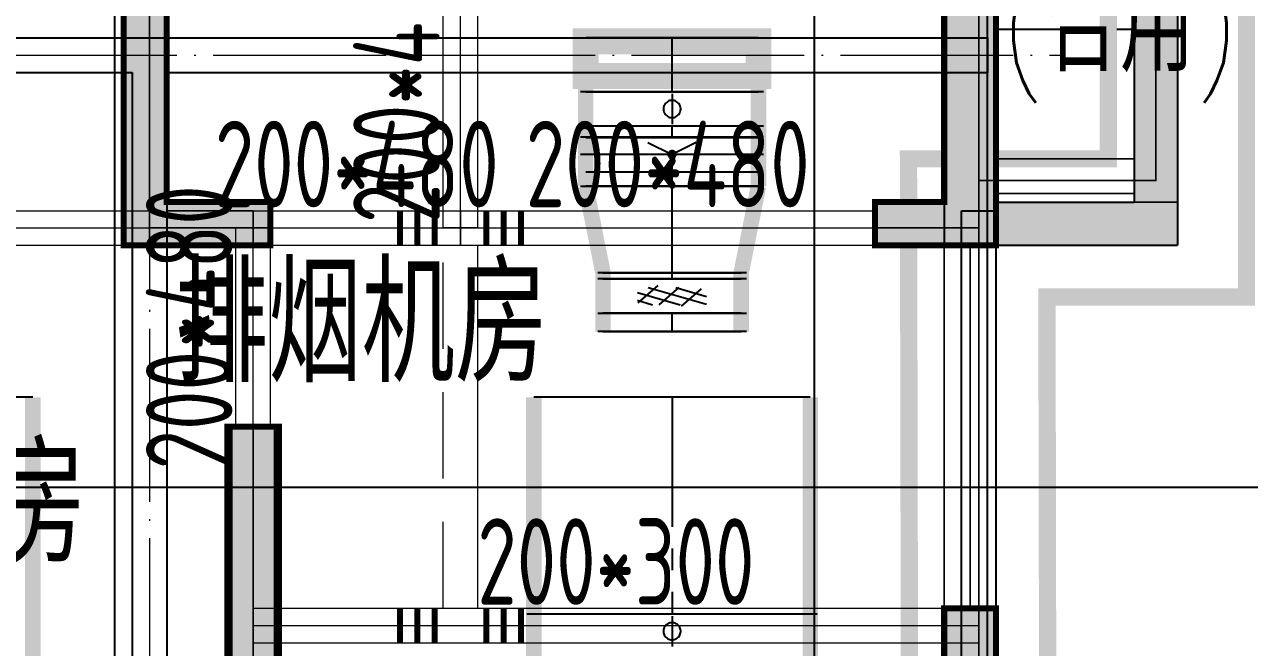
# Model space of a CAD drawing. Extents: x 369444 to 684549, y -549309 to 575337.
# Drawn here: x 508951 to 516042, y 391080 to 394684 of the extents above; entities that cross this region are included whole.
import ezdxf

# ---------------------------------------------------------------- set-up
doc = ezdxf.new("R2010")
doc.units = 0
doc.header["$LTSCALE"] = 1000
doc.header["$MEASUREMENT"] = 0
for name, pattern in [('__DASH', [0.35, 0.25, -0.1]), ('CENTER2', [1.125, 0.75, -0.125, 0.125, -0.125]), ('DASH', [0.35, 0.25, -0.1]), ('DASHED', [0.75, 0.5, -0.25]), ('DOTE', [2.42, 2, -0.2, 0.02, -0.2])]:
    doc.linetypes.add(name, pattern=pattern)
for name, color, linetype, lineweight, true_color in [('-1-0-1', 7, 'Continuous', 0, 0xc0c0c0), ('-1-1-2', 7, 'Continuous', 0, 0xc0c0c0), ('-2-0-1', 1, 'Continuous', 0, 0xff0000), ('-2-1-2', 9, 'Continuous', 0, 0x808080), ('1-6-1', 7, 'Continuous', 0, 0x55ff55), ('1-6-2', 7, 'Continuous', 0, 0x55ff55), ('12-6-1', 4, 'Continuous', 0, 0x00ffff), ('12-6-2', 4, 'Continuous', 0, 0x00ffff), ('12-6-5', 4, 'Continuous', 0, 0x00ffff), ('21-0-1', 7, 'Continuous', 0, 0xb4dfff), ('21-0-2', 7, 'Continuous', 0, 0xb4dfff)]:
    doc.layers.add(name, color=color, linetype=linetype, lineweight=lineweight, true_color=true_color)
for name, color, linetype in [('BEAM_CON', 4, 'Continuous'), ('BEAM_SE', 144, 'DASHED'), ('DOTE', 1, 'Continuous'), ('DUCT-排烟中心线', 5, 'CENTER2'), ('DUCT-排烟法兰', 4, 'Continuous'), ('DUCT-排烟管', 2, 'Continuous'), ('DUCT-排烟管端线', 4, 'Continuous'), ('DUCT-排烟阀门', 7, 'Continuous'), ('PUB_HATCH', 8, 'Continuous'), ('WALL', 9, 'Continuous'), ('作业图', 7, 'Continuous'), ('砼墙', 151, 'Continuous'), ('车库风井', 6, 'Continuous'), ('防火分区线', 7, 'Continuous'), ('颜洞口', 1, 'Continuous'), ('风井', 7, 'Continuous'), ('风管标注', 3, 'Continuous')]:
    doc.layers.add(name, color=color, linetype=linetype)
for name, color, linetype, lineweight in [('DOTE2', 122, 'DOTE', 9), ('S_ConcWall', 3, 'Continuous', 35), ('TEXT', 7, 'Continuous', 13), ('次梁箍筋', 1, 'Continuous', 40)]:
    doc.layers.add(name, color=color, linetype=linetype, lineweight=lineweight)
doc.styles.add('_HZTXT', font='txt.shx', dxfattribs={"width": 0.8, "bigfont": 'HZTXT.shx'})
doc.styles.add('yjkcad', font='yjkeng.shx', dxfattribs={"width": 0.7, "height": 250, "bigfont": 'yjkchn.shx'})

# ---------------------------------------------------------------- blocks, each defined once
blk = doc.blocks.new('nihao23fdf')
at = {"layer": '砼墙'}
h = blk.add_hatch(color=0, dxfattribs=at)
h.dxf.hatch_style = 1
h.paths.add_polyline_path([(-17550, -6200), (-17550, -5950), (-17950, -5950), (-17950, -2850), (-17550.2, -2850), (-17550.2, -2600), (-18250, -2600), (-18250, -6000), (-18250, -6200), (-18050, -6200)])
h.paths.add_polyline_path([(-17950, -8300), (-18250, -8300), (-18250, -13650), (-17399.7, -13650), (-17399.7, -13400), (-17950, -13400)])
h.paths.add_polyline_path([(-14074.8, -9250), (-13824.8, -9250), (-13825, -7250), (-14075, -7250)])
h.paths.add_polyline_path([(-13799.8, -10450), (-14099.8, -10450), (-14099.5, -13400), (-14699.8, -13400), (-14699.8, -13650), (-14049.5, -13650), (-13249.5, -13650), (-13249.5, -13400), (-13799.5, -13400)])
h.paths.add_polyline_path([(-15250.5, -2600), (-15750.2, -2600), (-15750.2, -2850), (-15300.5, -2850), (-15300, -4400), (-15050, -4400), (-15050.5, -2850), (-14900.5, -2850), (-14900.5, -2600)])
h.paths.add_polyline_path([(-13449.7, -2850), (-13450, -5950), (-14050, -5950), (-14050, -6200), (-13200, -6200), (-13200, -2850), (-12801, -2850), (-12801, -2600), (-13250, -2600), (-14000.5, -2600), (-14000.2, -2850)])
h.paths.add_polyline_path([(-10400.5, -2600), (-11001, -2600), (-11001, -2850), (-10425.2, -2850), (-10425, -4650), (-10175, -4650), (-10175.2, -2850), (-9800.5, -2850), (-9800.5, -2600)])
h.paths.add_polyline_path([(-8300, -2600), (-8300, 0), (0, 0), (0, -2600), (-600, -2600), (-600, -2800), (0, -2800), (0, -2850), (0, -4700), (250, -4700), (250, -2850), (900.5, -2850), (900.5, -2600), (250, -2600), (250, 250), (-8550, 250), (-8550, -2600), (-8600.5, -2600), (-8600.5, -2800), (-8600.5, -2850), (-7950, -2850), (-7950, -4500), (-7700, -4500), (-7700, -2600)])
h.paths.add_polyline_path([(2724.9, -2850), (3299.9, -2850), (3299.9, -2600), (2700.5, -2600), (2100.5, -2600), (2100.5, -2850), (2474.9, -2850), (2474.8, -4650), (2724.8, -4650)])
h.paths.add_polyline_path([(5499.9, -2850), (5499.9, -6200), (6349.9, -6200), (6349.9, -5950), (5749.9, -5950), (5749.6, -2850), (6300.2, -2850), (6300.5, -2600), (5549.9, -2600), (5099.9, -2600), (5099.9, -2850)])
h.paths.add_polyline_path([(7550.5, -2600), (7200.5, -2600), (7200.5, -2850), (7350.5, -2850), (7349.9, -4400), (7599.9, -4400), (7600.5, -2850), (8050.2, -2850), (8050.2, -2600)])
h.paths.add_polyline_path([(10249.9, -2850), (10249.9, -5950), (9849.9, -5950), (9849.9, -6200), (10349.9, -6200), (10549.9, -6200), (10549.9, -6000), (10549.9, -2600), (9850.2, -2600), (9850.2, -2850)])
h.paths.add_polyline_path([(10549.9, -8300), (10249.9, -8300), (10249.9, -13400), (9699.7, -13400), (9699.7, -13650), (10549.9, -13650)])
h.paths.add_polyline_path([(6099.5, -13400), (5549.5, -13400), (5549.5, -13650), (6349.5, -13650), (6999.7, -13650), (6999.7, -13400), (6399.5, -13400), (6399.7, -10450), (6099.7, -10450)])
h.paths.add_polyline_path([(6125.2, -9250), (6375.2, -9250), (6375, -7250), (6125, -7250)])
h.paths.add_polyline_path([(-450, -14650), (-450, -13650), (150, -13650), (150, -13400), (-450, -13400), (-450, -10210), (-700, -10210), (-700, -14250), (-950, -14250), (-950, -14650)])
h.paths.add_polyline_path([(250, -9210), (250, -6200), (800, -6200), (800, -5950), (0, -5950), (0, -6000), (0, -6200), (0, -8900), (-450, -8900), (-900, -8900), (-900, -9210), (-700, -9210), (-700, -9310), (-450, -9310), (-450, -9210)])
h.paths.add_polyline_path([(-7250, -9210), (-7250, -9310), (-7000, -9310), (-7000, -9210), (-6800, -9210), (-6800, -8900), (-7250, -8900), (-7700, -8900), (-7700, -6200), (-7700, -6000), (-7700, -5950), (-8500, -5950), (-8500, -6200), (-7950, -6200), (-7950, -9210)])
h.paths.add_polyline_path([(-7250, -13400), (-7850, -13400), (-7850, -13650), (-7250, -13650), (-7250, -14650), (-6750, -14650), (-6750, -14250), (-7000, -14250), (-7000, -10209.4), (-7250, -10209.4)])
at = {"layer": '砼墙', "color": 0, "lineweight": 35, "ltscale": 1}
for points in [[(5749.6, -2850), (5749.9, -5950), (6349.9, -5950), (6349.9, -6200), (5499.9, -6200), (5499.9, -2850), (5099.9, -2850), (5099.9, -2600), (5549.9, -2600), (6300.5, -2600), (6300.2, -2850)], [(10549.9, -6200), (10349.9, -6200), (9849.9, -6200), (9849.9, -5950), (10249.9, -5950), (10249.9, -2850), (9850.2, -2850), (9850.2, -2600), (10549.9, -2600), (10549.9, -6000)], [(6125, -7250), (6375, -7250), (6375.2, -9250), (6125.2, -9250)], [(10549.9, -13650), (10549.9, -8300), (10249.9, -8300), (10249.9, -13400), (9699.7, -13400), (9699.7, -13650)]]:
    blk.add_lwpolyline(points, close=True, dxfattribs=at)
blk = doc.blocks.new('N-风管')
at = {"layer": 'DUCT-排烟中心线', "color": 0}
for p, q in [((38489348655.528313, 3905488768.891176), (38489348655.528313, 3905489080.368435)), ((38489348655.528313, 3905488768.891176), (38489348655.528313, 3905489080.368435)), ((38489348655.528313, 3905488504.888878), (38489348655.528313, 3905488568.491177)), ((38489348655.528313, 3905488221.283389), (38489348655.528313, 3905488404.488878)), ((38489348655.528313, 3905487721.283389), (38489348655.528313, 3905488221.283389)), ((38489348655.528313, 3905487686.708673), (38489348655.528313, 3905487721.283389)), ((38489348655.528313, 3905487380.568437), (38489348655.528313, 3905487486.308673)), ((38489348655.528313, 3905487000.468436), (38489348655.528313, 3905485747.09895))]:
    blk.add_line(p, q, dxfattribs=at)
at = {"layer": 'DUCT-排烟法兰', "color": 0}
for p, q in [((38489349185.528313, 3905488768.791176), (38489348125.528313, 3905488768.791176)), ((38489349185.528313, 3905488768.791176), (38489348125.528313, 3905488768.791176)), ((38489349185.528313, 3905488568.591177), (38489348125.528313, 3905488568.591177)), ((38489349185.528313, 3905488221.183389), (38489348125.528313, 3905488221.183389)), ((38489349085.528313, 3905487721.383389), (38489348225.528313, 3905487721.383389)), ((38489349085.528313, 3905487686.608673), (38489348225.528313, 3905487686.608673)), ((38489349085.528313, 3905487486.408673), (38489348225.528313, 3905487486.408673)), ((38489349085.528313, 3905487380.468436), (38489348225.528313, 3905487380.468436)), ((38489347815.528313, 3905485746.99895), (38489349495.528313, 3905485746.99895))]:
    blk.add_line(p, q, dxfattribs=at)
at = {"layer": 'DUCT-排烟法兰', "color": 0, "linetype": 'ByBlock'}
for p, q in [((38489349185.528313, 3905488504.788878), (38489348125.528313, 3905488504.788878)), ((38489349185.528313, 3905488404.588878), (38489348125.528313, 3905488404.588878))]:
    blk.add_line(p, q, dxfattribs=at)
at = {"layer": 'DUCT-排烟管', "color": 0, "const_width": 90}
for points in [[(38489348155.528313, 3905489080.368435), (38489348155.528313, 3905488768.891176)], [(38489348155.528313, 3905489080.368435), (38489348155.528313, 3905488768.891176)], [(38489349155.528313, 3905488768.891176), (38489349155.528313, 3905489080.368435)], [(38489349155.528313, 3905488768.891176), (38489349155.528313, 3905489080.368435)], [(38489348155.528313, 3905488568.691176), (38489348155.528313, 3905488768.691176)], [(38489349155.528313, 3905488768.691176), (38489349155.528313, 3905488568.691176)], [(38489348155.528313, 3905488568.491177), (38489348155.528313, 3905488504.888878)], [(38489349155.528313, 3905488504.888878), (38489349155.528313, 3905488568.491177)], [(38489348155.528313, 3905488304.688878), (38489348155.528313, 3905488504.688878)], [(38489349155.528313, 3905488504.688878), (38489349155.528313, 3905488304.688878)], [(38489348155.528313, 3905488404.488878), (38489348155.528313, 3905488221.283389)], [(38489349155.528313, 3905488221.283389), (38489349155.528313, 3905488404.488878)], [(38489348255.528313, 3905487721.283389), (38489348155.528313, 3905488221.283389)], [(38489349055.528313, 3905487721.283389), (38489349155.528313, 3905488221.283389)], [(38489348255.528313, 3905487721.283389), (38489348255.528313, 3905487686.708673)], [(38489348255.528313, 3905487486.508673), (38489348255.528313, 3905487686.508673)], [(38489349055.528313, 3905487686.708673), (38489349055.528313, 3905487721.283389)], [(38489349055.528313, 3905487686.508673), (38489349055.528313, 3905487486.508673)], [(38489348255.528313, 3905487486.308673), (38489348255.528313, 3905487380.568437)], [(38489349055.528313, 3905487380.568437), (38489349055.528313, 3905487486.308673)], [(38489344955.528313, 3905485418.631673), (38489344955.528313, 3905487000.468436)], [(38489347855.528313, 3905487000.468436), (38489347855.528313, 3905485747.09895)], [(38489349455.528313, 3905485747.09895), (38489349455.528313, 3905487000.468436)], [(38489347855.528313, 3905485546.898951), (38489347855.528313, 3905485746.898951)], [(38489349455.528313, 3905485746.898951), (38489349455.528313, 3905485546.898951)], [(38489347855.528313, 3905485546.69895), (38489347855.528313, 3905480873.78737)], [(38489349455.528313, 3905480873.78737), (38489349455.528313, 3905485546.69895)]]:
    blk.add_lwpolyline(points, dxfattribs=at)
at = {"layer": 'DUCT-排烟管端线', "color": 0}
for p, q in [((38489349155.528313, 3905489080.368435), (38489348155.528313, 3905489080.368435)), ((38489349155.528313, 3905489080.368435), (38489348155.528313, 3905489080.368435)), ((38489348155.528313, 3905488768.891176), (38489349155.528313, 3905488768.891176)), ((38489348155.528313, 3905488768.891176), (38489349155.528313, 3905488768.891176)), ((38489349155.528313, 3905488768.691176), (38489348155.528313, 3905488768.691176)), ((38489349155.528313, 3905488568.691176), (38489348155.528313, 3905488568.691176)), ((38489349155.528313, 3905488568.491177), (38489348155.528313, 3905488568.491177)), ((38489348155.528313, 3905488504.888878), (38489349155.528313, 3905488504.888878)), ((38489348155.528313, 3905488504.688878), (38489349155.528313, 3905488504.688878)), ((38489349155.528313, 3905488404.488878), (38489348155.528313, 3905488404.488878)), ((38489348155.528313, 3905488304.688878), (38489349155.528313, 3905488304.688878)), ((38489348155.528313, 3905488221.283389), (38489349155.528313, 3905488221.283389)), ((38489349155.528313, 3905488221.283389), (38489348155.528313, 3905488221.283389)), ((38489349055.528313, 3905487721.283389), (38489348255.528313, 3905487721.283389)), ((38489348255.528313, 3905487721.283389), (38489349055.528313, 3905487721.283389)), ((38489348255.528313, 3905487686.708673), (38489349055.528313, 3905487686.708673)), ((38489349055.528313, 3905487686.508673), (38489348255.528313, 3905487686.508673)), ((38489349055.528313, 3905487486.508673), (38489348255.528313, 3905487486.508673)), ((38489349055.528313, 3905487486.308673), (38489348255.528313, 3905487486.308673)), ((38489348255.528313, 3905487380.568437), (38489349055.528313, 3905487380.568437)), ((38489344955.528313, 3905487000.468436), (38489343355.528313, 3905487000.468436)), ((38489349455.528313, 3905487000.468436), (38489347855.528313, 3905487000.468436)), ((38489347855.528313, 3905485747.09895), (38489349455.528313, 3905485747.09895)), ((38489349455.528313, 3905485746.898951), (38489347855.528313, 3905485746.898951))]:
    blk.add_line(p, q, dxfattribs=at)
at = {"layer": 'DUCT-排烟阀门', "color": 0}
for p, q in [((38489348655.528313, 3905488756.191176), (38489348655.528313, 3905488581.191176)), ((38489348606.41394, 3905488678.060242), (38489348605.626968, 3905488671.830703)), ((38489348605.626968, 3905488671.830703), (38489348605.626968, 3905488665.551651)), ((38489348605.626968, 3905488665.551651), (38489348606.41394, 3905488659.322111)), ((38489348607.975479, 3905488684.142026), (38489348606.41394, 3905488678.060242)), ((38489348606.41394, 3905488659.322111), (38489348607.975479, 3905488653.240327)), ((38489348610.286949, 3905488689.980141), (38489348607.975479, 3905488684.142026)), ((38489348607.975479, 3905488653.240327), (38489348610.286949, 3905488647.402212)), ((38489348613.311913, 3905488695.482516), (38489348610.286949, 3905488689.980141)), ((38489348617.00264, 3905488700.562376), (38489348613.311913, 3905488695.482516)), ((38489348621.300949, 3905488705.139608), (38489348617.00264, 3905488700.562376)), ((38489348626.139053, 3905488709.142026), (38489348621.300949, 3905488705.139608)), ((38489348631.44062, 3905488712.506511), (38489348626.139053, 3905488709.142026)), ((38489348637.122078, 3905488715.180001), (38489348631.44062, 3905488712.506511)), ((38489348643.093811, 3905488717.120335), (38489348637.122078, 3905488715.180001)), ((38489348649.261642, 3905488718.296912), (38489348643.093811, 3905488717.120335)), ((38489348655.528313, 3905488718.691176), (38489348649.261642, 3905488718.296912)), ((38489348661.794968, 3905488718.296911), (38489348655.528313, 3905488718.691176)), ((38489348667.962799, 3905488717.120335), (38489348661.794968, 3905488718.296911)), ((38489348673.934532, 3905488715.180001), (38489348667.962799, 3905488717.120335)), ((38489348679.61599, 3905488712.50651), (38489348673.934532, 3905488715.180001)), ((38489348684.917557, 3905488709.142026), (38489348679.61599, 3905488712.50651)), ((38489348689.755661, 3905488705.139608), (38489348684.917557, 3905488709.142026)), ((38489348694.05397, 3905488700.562376), (38489348689.755661, 3905488705.139608)), ((38489348697.744698, 3905488695.482516), (38489348694.05397, 3905488700.562376)), ((38489348700.769661, 3905488689.980141), (38489348697.744698, 3905488695.482516)), ((38489348703.081131, 3905488684.142026), (38489348700.769661, 3905488689.980141)), ((38489348700.769661, 3905488647.402212), (38489348703.081131, 3905488653.240326)), ((38489348704.64267, 3905488678.060242), (38489348703.081131, 3905488684.142026)), ((38489348703.081131, 3905488653.240326), (38489348704.64267, 3905488659.322111)), ((38489348705.429642, 3905488671.830702), (38489348704.64267, 3905488678.060242)), ((38489348704.64267, 3905488659.322111), (38489348705.429642, 3905488665.55165)), ((38489348705.429642, 3905488665.55165), (38489348705.429642, 3905488671.830702)), ((38489348610.286949, 3905488647.402212), (38489348613.311913, 3905488641.899837)), ((38489348613.311913, 3905488641.899837), (38489348617.00264, 3905488636.819977)), ((38489348617.00264, 3905488636.819977), (38489348621.300949, 3905488632.242745)), ((38489348621.300949, 3905488632.242745), (38489348626.139053, 3905488628.240327)), ((38489348626.139053, 3905488628.240327), (38489348631.44062, 3905488624.875843)), ((38489348631.44062, 3905488624.875843), (38489348637.122078, 3905488622.202352)), ((38489348637.122078, 3905488622.202352), (38489348643.093811, 3905488620.262018)), ((38489348643.093811, 3905488620.262018), (38489348649.261642, 3905488619.085442)), ((38489348649.261642, 3905488619.085442), (38489348655.528313, 3905488618.691176)), ((38489348655.528313, 3905488618.691176), (38489348661.794968, 3905488619.085441)), ((38489348661.794968, 3905488619.085441), (38489348667.962799, 3905488620.262018)), ((38489348667.962799, 3905488620.262018), (38489348673.934532, 3905488622.202352)), ((38489348673.934532, 3905488622.202352), (38489348679.61599, 3905488624.875842)), ((38489348679.61599, 3905488624.875842), (38489348684.917557, 3905488628.240326)), ((38489348684.917557, 3905488628.240326), (38489348689.755661, 3905488632.242745)), ((38489348689.755661, 3905488632.242745), (38489348694.05397, 3905488636.819977)), ((38489348694.05397, 3905488636.819977), (38489348697.744698, 3905488641.899837)), ((38489348697.744698, 3905488641.899837), (38489348700.769661, 3905488647.402212)), ((38489348515.528313, 3905488474.688878), (38489348655.528313, 3905488404.688878)), ((38489348795.528313, 3905488474.688878), (38489348655.528313, 3905488404.688878)), ((38489348634.215973, 3905488410.752778), (38489348633.464607, 3905488406.733397)), ((38489348633.464607, 3905488406.733397), (38489348633.464607, 3905488402.644392)), ((38489348633.464607, 3905488402.644392), (38489348634.215973, 3905488398.625009)), ((38489348635.693077, 3905488414.565661), (38489348634.215973, 3905488410.752778)), ((38489348634.215973, 3905488398.625009), (38489348635.693077, 3905488394.812124)), ((38489348637.845657, 3905488418.042202), (38489348635.693077, 3905488414.565661)), ((38489348635.693077, 3905488394.812124), (38489348637.845657, 3905488391.33558)), ((38489348640.60041, 3905488421.064011), (38489348637.845657, 3905488418.042202)), ((38489348637.845657, 3905488391.33558), (38489348640.60041, 3905488388.313767)), ((38489348640.945137, 3905488408.226722), (38489348640.539146, 3905488405.402907)), ((38489348640.539146, 3905488405.402907), (38489348640.674889, 3905488402.553286)), ((38489348643.863503, 3905488423.528184), (38489348640.60041, 3905488421.064011)), ((38489348640.60041, 3905488388.313767), (38489348643.863503, 3905488385.849588)), ((38489348640.674889, 3905488402.553286), (38489348641.347473, 3905488399.780851)), ((38489348641.878227, 3905488410.922669), (38489348640.945137, 3905488408.226722)), ((38489348641.347473, 3905488399.780851), (38489348642.532593, 3905488397.185805)), ((38489348643.304649, 3905488413.393311), (38489348641.878227, 3905488410.922669)), ((38489348642.532593, 3905488397.185805), (38489348644.187408, 3905488394.861939)), ((38489348645.172867, 3905488415.549352), (38489348643.304649, 3905488413.393311)), ((38489348647.523827, 3905488425.350809), (38489348643.863503, 3905488423.528184)), ((38489348643.863503, 3905488385.849588), (38489348647.523827, 3905488384.026959)), ((38489348644.187408, 3905488394.861939), (38489348646.252113, 3905488392.893244)), ((38489348645.098549, 3905488407.219108), (38489348644.808167, 3905488405.199538)), ((38489348644.808167, 3905488405.199538), (38489348644.905258, 3905488403.161512)), ((38489348644.905258, 3905488403.161512), (38489348645.386276, 3905488401.178689)), ((38489348645.765877, 3905488409.147228), (38489348645.098549, 3905488407.219108)), ((38489348647.415367, 3905488417.312867), (38489348645.172867, 3905488415.549352)), ((38489348645.386276, 3905488401.178689), (38489348646.233871, 3905488399.322734)), ((38489348646.786041, 3905488410.914212), (38489348645.765877, 3905488409.147228)), ((38489348646.233871, 3905488399.322734), (38489348647.417389, 3905488397.660725)), ((38489348646.252113, 3905488392.893244), (38489348648.652077, 3905488391.350875)), ((38489348648.122177, 3905488412.456196), (38489348646.786041, 3905488410.914212)), ((38489348649.95108, 3905488418.620118), (38489348647.415367, 3905488417.312867)), ((38489348647.417389, 3905488397.660725), (38489348648.894051, 3905488396.252731)), ((38489348651.456741, 3905488426.469815), (38489348647.523827, 3905488425.350809)), ((38489348647.523827, 3905488384.026959), (38489348651.456741, 3905488382.907947)), ((38489348649.72599, 3905488413.717449), (38489348648.122177, 3905488412.456196)), ((38489348648.652077, 3905488391.350875), (38489348651.300583, 3905488390.290576)), ((38489348648.894051, 3905488396.252731), (38489348650.610489, 3905488395.149642)), ((38489348651.53952, 3905488414.652386), (38489348649.72599, 3905488413.717449)), ((38489348652.68837, 3905488419.423858), (38489348649.95108, 3905488418.620118)), ((38489348650.610489, 3905488395.149642), (38489348652.504669, 3905488394.391326)), ((38489348651.300583, 3905488390.290576), (38489348654.101883, 3905488389.750668)), ((38489348655.528313, 3905488426.847098), (38489348651.456741, 3905488426.469815)), ((38489348651.456741, 3905488382.907947), (38489348655.528313, 3905488382.530658)), ((38489348653.497208, 3905488415.227215), (38489348651.53952, 3905488414.652386)), ((38489348652.504669, 3905488394.391326), (38489348654.508133, 3905488394.00519)), ((38489348655.528313, 3905488419.695038), (38489348652.68837, 3905488419.423858)), ((38489348655.528313, 3905488415.421162), (38489348653.497208, 3905488415.227215)), ((38489348654.101883, 3905488389.750668), (38489348656.954727, 3905488389.750667)), ((38489348654.508133, 3905488394.00519), (38489348656.548477, 3905488394.005191)), ((38489348659.599869, 3905488426.469809), (38489348655.528313, 3905488426.847098)), ((38489348658.36824, 3905488419.423856), (38489348655.528313, 3905488419.695038)), ((38489348657.559402, 3905488415.227216), (38489348655.528313, 3905488415.421162)), ((38489348655.528313, 3905488382.530658), (38489348659.599869, 3905488382.907941)), ((38489348656.548477, 3905488394.005191), (38489348658.551941, 3905488394.391327)), ((38489348656.954727, 3905488389.750667), (38489348659.756027, 3905488390.290571)), ((38489348659.51709, 3905488414.652387), (38489348657.559402, 3905488415.227216)), ((38489348661.10553, 3905488418.620113), (38489348658.36824, 3905488419.423856)), ((38489348658.551941, 3905488394.391327), (38489348660.446121, 3905488395.149645)), ((38489348661.33062, 3905488413.717451), (38489348659.51709, 3905488414.652387)), ((38489348663.532784, 3905488425.350797), (38489348659.599869, 3905488426.469809)), ((38489348659.599869, 3905488382.907941), (38489348663.532784, 3905488384.026947)), ((38489348659.756027, 3905488390.290571), (38489348662.404533, 3905488391.350868)), ((38489348660.446121, 3905488395.149645), (38489348662.16256, 3905488396.252735)), ((38489348663.641243, 3905488417.312859), (38489348661.10553, 3905488418.620113)), ((38489348662.934433, 3905488412.456199), (38489348661.33062, 3905488413.717451)), ((38489348662.16256, 3905488396.252735), (38489348663.639221, 3905488397.660728)), ((38489348662.404533, 3905488391.350868), (38489348664.804497, 3905488392.893235)), ((38489348664.270569, 3905488410.914216), (38489348662.934433, 3905488412.456199)), ((38489348667.193108, 3905488423.528168), (38489348663.532784, 3905488425.350797)), ((38489348663.532784, 3905488384.026947), (38489348667.193108, 3905488385.849572)), ((38489348663.639221, 3905488397.660728), (38489348664.822739, 3905488399.322738)), ((38489348665.883743, 3905488415.549342), (38489348663.641243, 3905488417.312859)), ((38489348665.290733, 3905488409.147232), (38489348664.270569, 3905488410.914216)), ((38489348664.804497, 3905488392.893235), (38489348666.869202, 3905488394.861928)), ((38489348664.822739, 3905488399.322738), (38489348665.670326, 3905488401.178694)), ((38489348665.958061, 3905488407.219112), (38489348665.290733, 3905488409.147232)), ((38489348665.670326, 3905488401.178694), (38489348666.151352, 3905488403.161517)), ((38489348667.751961, 3905488413.393299), (38489348665.883743, 3905488415.549342)), ((38489348666.248444, 3905488405.199543), (38489348665.958061, 3905488407.219112)), ((38489348666.151352, 3905488403.161517), (38489348666.248444, 3905488405.199543)), ((38489348666.869202, 3905488394.861928), (38489348668.524017, 3905488397.185791)), ((38489348670.4562, 3905488421.063989), (38489348667.193108, 3905488423.528168)), ((38489348667.193108, 3905488385.849572), (38489348670.4562, 3905488388.313745)), ((38489348669.178383, 3905488410.922655), (38489348667.751961, 3905488413.393299)), ((38489348668.524017, 3905488397.185791), (38489348669.709137, 3905488399.780837)), ((38489348670.111473, 3905488408.226707), (38489348669.178383, 3905488410.922655)), ((38489348669.709137, 3905488399.780837), (38489348670.381721, 3905488402.553271)), ((38489348670.517464, 3905488405.402893), (38489348670.111473, 3905488408.226707)), ((38489348670.381721, 3905488402.553271), (38489348670.517464, 3905488405.402893)), ((38489348673.210953, 3905488418.042176), (38489348670.4562, 3905488421.063989)), ((38489348670.4562, 3905488388.313745), (38489348673.210953, 3905488391.335555)), ((38489348675.363533, 3905488414.565632), (38489348673.210953, 3905488418.042176)), ((38489348673.210953, 3905488391.335555), (38489348675.363533, 3905488394.812095)), ((38489348676.840637, 3905488410.752748), (38489348675.363533, 3905488414.565632)), ((38489348675.363533, 3905488394.812095), (38489348676.840637, 3905488398.624978)), ((38489348677.592003, 3905488406.733365), (38489348676.840637, 3905488410.752748)), ((38489348676.840637, 3905488398.624978), (38489348677.592003, 3905488402.64436)), ((38489348677.592003, 3905488402.64436), (38489348677.592003, 3905488406.733365)), ((38489348455.528313, 3905487607.880566), (38489348702.767792, 3905487536.508673)), ((38489348458.689796, 3905487548.115824), (38489348574.159843, 3905487648.115824)), ((38489348516.357643, 3905487636.508673), (38489348855.528313, 3905487538.598534)), ((38489348581.226921, 3905487536.508673), (38489348696.696983, 3905487636.508673)), ((38489348676.357643, 3905487636.508673), (38489348855.528313, 3905487584.786555)), ((38489348710.724289, 3905487528.383668), (38489348826.194344, 3905487628.383668)), ((38489348455.528313, 3905487561.692544), (38489348542.767792, 3905487536.508673)), ((38489348613.311913, 3905485673.69029), (38489348610.286949, 3905485668.187915)), ((38489348617.00264, 3905485678.77015), (38489348613.311913, 3905485673.69029)), ((38489348621.300949, 3905485683.347382), (38489348617.00264, 3905485678.77015)), ((38489348626.139053, 3905485687.349801), (38489348621.300949, 3905485683.347382)), ((38489348631.44062, 3905485690.714285), (38489348626.139053, 3905485687.349801)), ((38489348637.122078, 3905485693.387775), (38489348631.44062, 3905485690.714285)), ((38489348643.093811, 3905485695.328109), (38489348637.122078, 3905485693.387775)), ((38489348649.261642, 3905485696.504686), (38489348643.093811, 3905485695.328109)), ((38489348655.528313, 3905485696.898951), (38489348649.261642, 3905485696.504686)), ((38489348655.528313, 3905485734.398951), (38489348655.528313, 3905485559.398951)), ((38489348661.794968, 3905485696.504685), (38489348655.528313, 3905485696.898951)), ((38489348667.962799, 3905485695.328109), (38489348661.794968, 3905485696.504685)), ((38489348673.934532, 3905485693.387775), (38489348667.962799, 3905485695.328109)), ((38489348679.61599, 3905485690.714284), (38489348673.934532, 3905485693.387775)), ((38489348684.917557, 3905485687.3498), (38489348679.61599, 3905485690.714284)), ((38489348689.755661, 3905485683.347382), (38489348684.917557, 3905485687.3498)), ((38489348694.05397, 3905485678.77015), (38489348689.755661, 3905485683.347382)), ((38489348697.744698, 3905485673.69029), (38489348694.05397, 3905485678.77015)), ((38489348700.769661, 3905485668.187915), (38489348697.744698, 3905485673.69029)), ((38489348606.41394, 3905485656.268016), (38489348605.626968, 3905485650.038477)), ((38489348605.626968, 3905485650.038477), (38489348605.626968, 3905485643.759425)), ((38489348605.626968, 3905485643.759425), (38489348606.41394, 3905485637.529885)), ((38489348607.975479, 3905485662.349801), (38489348606.41394, 3905485656.268016)), ((38489348606.41394, 3905485637.529885), (38489348607.975479, 3905485631.448101)), ((38489348610.286949, 3905485668.187915), (38489348607.975479, 3905485662.349801)), ((38489348607.975479, 3905485631.448101), (38489348610.286949, 3905485625.609986)), ((38489348610.286949, 3905485625.609986), (38489348613.311913, 3905485620.107611)), ((38489348613.311913, 3905485620.107611), (38489348617.00264, 3905485615.027751)), ((38489348617.00264, 3905485615.027751), (38489348621.300949, 3905485610.450519)), ((38489348621.300949, 3905485610.450519), (38489348626.139053, 3905485606.448101)), ((38489348626.139053, 3905485606.448101), (38489348631.44062, 3905485603.083617)), ((38489348631.44062, 3905485603.083617), (38489348637.122078, 3905485600.410126)), ((38489348673.934532, 3905485600.410126), (38489348679.61599, 3905485603.083616)), ((38489348679.61599, 3905485603.083616), (38489348684.917557, 3905485606.448101)), ((38489348684.917557, 3905485606.448101), (38489348689.755661, 3905485610.450519)), ((38489348689.755661, 3905485610.450519), (38489348694.05397, 3905485615.027751)), ((38489348694.05397, 3905485615.027751), (38489348697.744698, 3905485620.107611)), ((38489348697.744698, 3905485620.107611), (38489348700.769661, 3905485625.609986)), ((38489348703.081131, 3905485662.3498), (38489348700.769661, 3905485668.187915)), ((38489348700.769661, 3905485625.609986), (38489348703.081131, 3905485631.448101)), ((38489348704.64267, 3905485656.268016), (38489348703.081131, 3905485662.3498)), ((38489348703.081131, 3905485631.448101), (38489348704.64267, 3905485637.529885)), ((38489348705.429642, 3905485650.038476), (38489348704.64267, 3905485656.268016)), ((38489348704.64267, 3905485637.529885), (38489348705.429642, 3905485643.759424)), ((38489348705.429642, 3905485643.759424), (38489348705.429642, 3905485650.038476)), ((38489348637.122078, 3905485600.410126), (38489348643.093811, 3905485598.469792)), ((38489348643.093811, 3905485598.469792), (38489348649.261642, 3905485597.293216)), ((38489348649.261642, 3905485597.293216), (38489348655.528313, 3905485596.898951)), ((38489348655.528313, 3905485596.898951), (38489348661.794968, 3905485597.293215)), ((38489348661.794968, 3905485597.293215), (38489348667.962799, 3905485598.469792)), ((38489348667.962799, 3905485598.469792), (38489348673.934532, 3905485600.410126))]:
    blk.add_line(p, q, dxfattribs=at)
at = {"layer": '颜洞口', "color": 0, "const_width": 150}
blk.add_lwpolyline([(38489348155.528313, 3905488859.006522), (38489349155.528313, 3905488859.006522), (38489349155.528313, 3905489059.545297), (38489348155.528313, 3905489059.545297)], close=True, dxfattribs=at)
blk = doc.blocks.new('A$C344F088D')
at = {"layer": 'BEAM_CON', "color": 0, "lineweight": 18, "ltscale": 1}
for p, q in [((12349.4, -3200), (12349.4, -1600)), ((11349.4, -3200), (12349.4, -3200)), ((12399.4, -3400), (14849.4, -3400)), ((12549.4, -5500), (12549.4, -3400)), ((15249.4, -5500), (15249.4, -3400)), ((15549.4, -5500), (15549.4, -3400)), ((12549.4, -5500), (15349.4, -5500))]:
    blk.add_line(p, q, dxfattribs=at)
at = {"layer": 'BEAM_SE', "color": 0, "lineweight": 18, "ltscale": 1}
for p, q in [((12549.4, -3200), (12549.4, -1600)), ((5799.5, -3200), (10549.4, -3200)), ((12549.4, -3200), (14849.4, -3200)), ((5799.5, -3400), (10549.4, -3400)), ((11149.4, -4450), (11149.4, -3400)), ((11349.3, -4450), (11349.4, -3400)), ((11349.4, -3400), (12549.4, -3400)), ((12349.4, -5500), (12349.4, -3400)), ((11399.6, -5500), (12399.4, -5500)), ((11399.6, -5700), (12449.4, -5700)), ((12449.4, -5700), (15349.4, -5700))]:
    blk.add_line(p, q, dxfattribs=at)
at = {"layer": 'S_ConcWall', "color": 0, "lineweight": 35, "ltscale": 1, "const_width": 35}
for points in [[(11299.7, -50), (10749.1, -50), (10749.4, -3150), (11349.4, -3150), (11349.4, -3400), (10499.4, -3400), (10499.4, -50), (10099.4, -50), (10099.4, 200), (10549.4, 200), (11300, 200)], [(15549.4, -3200), (15549.4, -3400), (15349.4, -3400), (14849.4, -3400), (14849.4, -3150), (15249.4, -3150), (15249.4, -50), (14849.7, -50), (14849.7, 200), (15549.4, 200)], [(11099.7, -6450), (11099.5, -4450), (11399.5, -4450), (11399.7, -6450)], [(14699.2, -10850), (15549.5, -10849.9), (15549.4, -5500), (15249.4, -5500), (15249.4, -10599.9), (14699.3, -10599.9)]]:
    blk.add_lwpolyline(points, close=True, dxfattribs=at)
at = {"layer": '次梁箍筋', "color": 0, "linetype": 'Continuous', "const_width": 35}
for points in [[(12099.4, -3200), (12099.4, -3400)], [(12199.4, -3200), (12199.4, -3400)], [(12299.4, -3200), (12299.4, -3400)], [(12599.4, -3200), (12599.4, -3400)], [(12699.4, -3200), (12699.4, -3400)], [(12799.4, -3200), (12799.4, -3400)], [(12099.4, -5500), (12099.4, -5700)], [(12199.4, -5500), (12199.4, -5700)], [(12299.4, -5500), (12299.4, -5700)], [(12599.4, -5500), (12599.4, -5700)], [(12699.4, -5500), (12699.4, -5700)], [(12799.4, -5500), (12799.4, -5700)]]:
    blk.add_lwpolyline(points, dxfattribs=at)

msp = doc.modelspace()

# ---------------------------------------------------------------- hatches: boundary and pattern name
at = {"layer": 'PUB_HATCH'}
for points in [[(515624.5, 398057), (515374.5, 397807), (515374.5, 393657), (515624.5, 393407)], [(514574.5, 397007), (514274.5, 396757), (514274.5, 393407), (514574.5, 393657)], [(514574.5, 393657), (514274.5, 393407), (515624.5, 393407), (515374.5, 393657)]]:
    msp.add_hatch(color=256, dxfattribs=at).paths.add_polyline_path(points)

# ---------------------------------------------------------------- linework, layer by layer
at = {"layer": '-1-0-1', "color": 0}
for p in [(514474.2, 393781.9, -3600), (515499.3, 393781.9, -3600), (509674.2, 393506.9, -3600), (510274.2, 393506.9, -3600), (511474.2, 393506.9, -3600), (513874.2, 393506.9, -3600), (514474.2, 393506.9, -3600), (510274.2, 392356.9, -3600), (510274.2, 391206.9, -3600), (514474.2, 391206.9, -3600)]:
    msp.add_point(p, dxfattribs=at)
at = {"layer": '-1-1-2', "color": 0}
for p, q in [((514474.2, 393781.9, -3600), (514474.2, 393781.9)), ((515499.3, 393781.9, -3600), (515499.3, 393781.9)), ((509674.2, 393506.9, -3600), (509674.2, 393506.9)), ((510274.2, 393506.9, -3600), (510274.2, 393506.9)), ((511474.2, 393506.9, -3600), (511474.2, 393506.9)), ((513874.2, 393506.9, -3600), (513874.2, 393506.9)), ((514474.2, 393506.9, -3600), (514474.2, 393506.9)), ((510274.2, 392356.9, -3600), (510274.2, 392356.9)), ((510274.2, 391206.9, -3600), (510274.2, 391206.9)), ((514474.2, 391206.9, -3600), (514474.2, 391206.9))]:
    msp.add_line(p, q, dxfattribs=at)
at = {"layer": '-2-0-1', "color": 0}
for p, q in [((509674.2, 393506.9, -3600), (509674.2, 396906.9, -3600)), ((514474.2, 393781.9, -3600), (514474.2, 396906.9, -3600)), ((515499.3, 393781.9, -3600), (515499.3, 396906.9, -3600)), ((511474.2, 393506.9, -3600), (511474.2, 395206.9, -3600)), ((514474.2, 393781.9, -3600), (515499.3, 393781.9, -3600)), ((514474.2, 393506.9, -3600), (514474.2, 393781.9, -3600)), ((506624.2, 393506.9, -3600), (509674.2, 393506.9, -3600)), ((509674.2, 393506.9, -3600), (510274.2, 393506.9, -3600)), ((510274.2, 392356.9, -3600), (510274.2, 393506.9, -3600)), ((510274.2, 393506.9, -3600), (511474.2, 393506.9, -3600)), ((511474.2, 393506.9, -3600), (513874.2, 393506.9, -3600)), ((513874.2, 393506.9, -3600), (514474.2, 393506.9, -3600)), ((514474.2, 391206.9, -3600), (514474.2, 393506.9, -3600)), ((510274.2, 391206.9, -3600), (510274.2, 392356.9, -3600)), ((510273.8, 386006.9, -3600), (510274.2, 391206.9, -3600)), ((510274.2, 391206.9, -3600), (514474.2, 391206.9, -3600)), ((514474.2, 386006.9, -3600), (514474.2, 391206.9, -3600))]:
    msp.add_line(p, q, dxfattribs=at)
at = {"layer": '-2-1-2', "color": 0}
for p, q in [((509674.2, 393506.9), (509674.2, 396906.9)), ((514474.2, 393781.9), (514474.2, 396906.9)), ((515499.3, 393781.9), (515499.3, 396906.9)), ((511474.2, 393506.9), (511474.2, 395206.9)), ((514474.2, 393781.9), (515499.3, 393781.9)), ((514474.2, 393506.9), (514474.2, 393781.9)), ((506624.2, 393506.9), (509674.2, 393506.9)), ((509674.2, 393506.9), (510274.2, 393506.9)), ((510274.2, 392356.9), (510274.2, 393506.9)), ((510274.2, 393506.9), (511474.2, 393506.9)), ((511474.2, 393506.9), (513874.2, 393506.9)), ((513874.2, 393506.9), (514474.2, 393506.9)), ((514474.2, 391206.9), (514474.2, 393506.9)), ((510274.2, 391206.9), (510274.2, 392356.9)), ((510273.8, 386006.9), (510274.2, 391206.9)), ((510274.2, 391206.9), (514474.2, 391206.9)), ((514474.2, 386006.9), (514474.2, 391206.9))]:
    msp.add_line(p, q, dxfattribs=at)
at = {"layer": '1-6-1', "color": 0}
for p, q in [((514574.2, 397006.9), (514574.2, 393906.9)), ((514574.2, 393906.9, -3600), (514574.2, 397006.9, -3600)), ((515374.3, 396906.9, -3600), (515374.3, 393906.9, -3600)), ((515374.3, 393906.9), (515374.3, 396906.9)), ((515624.3, 396906.9), (515624.3, 393656.9)), ((515624.3, 393656.9, -3600), (515624.3, 396906.9, -3600)), ((509524.2, 396756.9, -3600), (509524.2, 393406.9, -3600)), ((509524.2, 393406.9), (509524.2, 396756.9)), ((509774.2, 396756.9), (509774.2, 393606.9)), ((509774.2, 393606.9, -3600), (509774.2, 396756.9, -3600)), ((514274.2, 396756.9, -3600), (514274.2, 393781.9, -3600)), ((514274.2, 393781.9), (514274.2, 396756.9)), ((514574.2, 393906.9, -3600), (514574.2, 393906.9)), ((515374.3, 393906.9, -3600), (514574.2, 393906.9, -3600)), ((514574.2, 393906.9), (515374.3, 393906.9)), ((514574.2, 393906.9), (514574.2, 393906.9, -3600)), ((515374.3, 393906.9, -3600), (515374.3, 393906.9)), ((515374.3, 393906.9), (515374.3, 393906.9, -3600)), ((514274.2, 393781.9, -3600), (514274.2, 393781.9)), ((514274.2, 393781.9, -3600), (514274.2, 393656.9, -3600)), ((514274.2, 393781.9), (514274.2, 393781.9, -3600)), ((514274.2, 393656.9), (514274.2, 393781.9)), ((513874.2, 393656.9, -3600), (513874.2, 393656.9)), ((514274.2, 393656.9, -3600), (513874.2, 393656.9, -3600)), ((513874.2, 393656.9), (514274.2, 393656.9)), ((513874.2, 393656.9, -3600), (513874.2, 393406.9, -3600)), ((513874.2, 393656.9), (513874.2, 393656.9, -3600)), ((513874.2, 393406.9), (513874.2, 393656.9)), ((514274.2, 393656.9), (514274.2, 393656.9, -3600)), ((514274.2, 393656.9, -3600), (514274.2, 393656.9)), ((514574.2, 393656.9), (514574.2, 393656.9, -3600)), ((515624.3, 393656.9), (514574.2, 393656.9)), ((514574.2, 393656.9, -3600), (515624.3, 393656.9, -3600)), ((514574.2, 393656.9), (514574.2, 393506.9)), ((514574.2, 393656.9, -3600), (514574.2, 393656.9)), ((514574.2, 393506.9, -3600), (514574.2, 393656.9, -3600)), ((515624.3, 393656.9), (515624.3, 393656.9, -3600)), ((515624.3, 393656.9, -3600), (515624.3, 393656.9)), ((509774.2, 393606.9), (509774.2, 393606.9, -3600)), ((509774.2, 393606.9, -3600), (509774.2, 393606.9)), ((510274.2, 393606.9, -3600), (509774.2, 393606.9, -3600)), ((509774.2, 393606.9), (510274.2, 393606.9)), ((510274.2, 393606.9), (510274.2, 393606.9, -3600)), ((510274.2, 393606.9, -3600), (510274.2, 393606.9)), ((510274.2, 393406.9, -3600), (510274.2, 393606.9, -3600)), ((510274.2, 393606.9), (510274.2, 393406.9)), ((514574.2, 393506.9), (514574.2, 393506.9, -3600)), ((514574.2, 393506.9), (514574.2, 391206.9)), ((514574.2, 393506.9, -3600), (514574.2, 393506.9)), ((514574.2, 393406.9, -3600), (514574.2, 393506.9, -3600)), ((509524.2, 393406.9, -3600), (509524.2, 393406.9)), ((509524.2, 393406.9), (509524.2, 393406.9, -3600)), ((510274.2, 393406.9), (509524.2, 393406.9)), ((509524.2, 393406.9, -3600), (510274.2, 393406.9, -3600)), ((510274.2, 393406.9, -3600), (510274.2, 393406.9)), ((510274.2, 393406.9), (510274.2, 393406.9, -3600)), ((513874.2, 393406.9), (513874.2, 393406.9, -3600)), ((514274.2, 393406.9), (513874.2, 393406.9)), ((513874.2, 393406.9, -3600), (514274.2, 393406.9, -3600)), ((513874.2, 393406.9, -3600), (513874.2, 393406.9)), ((514274.2, 393406.9, -3600), (514274.2, 393406.9)), ((514274.2, 393406.9, -1500), (514274.2, 391306.9, -1500)), ((514274.2, 393406.9), (514274.2, 393406.9, -1500)), ((514274.2, 391206.9), (514274.2, 393406.9)), ((514574.2, 393406.9, -1500), (514574.2, 393406.9, -3600)), ((514574.2, 391306.9, -1500), (514574.2, 393406.9, -1500)), ((510124.2, 392356.9, -3600), (510124.2, 391206.9, -3600)), ((510124.2, 392356.9), (510124.2, 392356.9, -3600)), ((510124.2, 391206.9), (510124.2, 392356.9)), ((510124.2, 392356.9, -3600), (510124.2, 392356.9)), ((510424.2, 392356.9, -3600), (510124.2, 392356.9, -3600)), ((510124.2, 392356.9), (510424.2, 392356.9)), ((510424.2, 392356.9), (510424.2, 391206.9)), ((510424.2, 392356.9, -3600), (510424.2, 392356.9)), ((510424.2, 391206.9, -3600), (510424.2, 392356.9, -3600)), ((510424.2, 392356.9), (510424.2, 392356.9, -3600)), ((514274.2, 391306.9, -3600), (514274.2, 391206.9, -3600)), ((514274.2, 391306.9, -1500), (514274.2, 391306.9, -3600)), ((514574.2, 391206.9, -3600), (514574.2, 391306.9, -3600)), ((514574.2, 391306.9, -3600), (514574.2, 391306.9, -1500)), ((510123.8, 386156.9), (510124.2, 391206.9)), ((510124.2, 391206.9, -3600), (510124.1, 390157, -3600)), ((510124.2, 391206.9, -3600), (510124.2, 391206.9)), ((510124.2, 391206.9), (510124.2, 391206.9, -3600)), ((510424.2, 391206.9), (510423.8, 386156.9)), ((510424.1, 390156.9, -3600), (510424.2, 391206.9, -3600)), ((510424.2, 391206.9), (510424.2, 391206.9, -3600)), ((510424.2, 391206.9, -3600), (510424.2, 391206.9)), ((514274.2, 391206.9, -3600), (514274.2, 391206.9)), ((514274.2, 391206.9, -3600), (514274.2, 386156.9, -3600)), ((514274.2, 391206.9), (514274.2, 391206.9, -3600)), ((514274.2, 386156.9), (514274.2, 391206.9)), ((514574.2, 391206.9), (514574.2, 391206.9, -3600)), ((514574.2, 391206.9), (514574.2, 385906.9)), ((514574.2, 391206.9, -3600), (514574.2, 391206.9)), ((514574.2, 385906.9, -3600), (514574.2, 391206.9, -3600))]:
    msp.add_line(p, q, dxfattribs=at)
at = {"layer": '1-6-2', "color": 0}
for p, q in [((509674.2, 396906.9), (509674.2, 393506.9)), ((509674.2, 393506.9, -3600), (509674.2, 396906.9, -3600)), ((514474.2, 396906.9), (514474.2, 393781.9)), ((514474.2, 393781.9, -3600), (514474.2, 396906.9, -3600)), ((515499.3, 396906.9), (515499.3, 393781.9)), ((515499.3, 393781.9, -3600), (515499.3, 396906.9, -3600)), ((514474.2, 393781.9), (514474.2, 393781.9, -3600)), ((515499.3, 393781.9), (514474.2, 393781.9)), ((514474.2, 393781.9, -3600), (515499.3, 393781.9, -3600)), ((514474.2, 393781.9), (514474.2, 393781.9, -3600)), ((514474.2, 393781.9), (514474.2, 393506.9)), ((514474.2, 393781.9, -3600), (514474.2, 393781.9)), ((514474.2, 393506.9, -3600), (514474.2, 393781.9, -3600)), ((515499.3, 393781.9), (515499.3, 393781.9, -3600)), ((515499.3, 393781.9, -3600), (515499.3, 393781.9)), ((509674.2, 393506.9), (509674.2, 393506.9, -3600)), ((509674.2, 393506.9), (509674.2, 393506.9, -3600)), ((510274.2, 393506.9), (509674.2, 393506.9)), ((509674.2, 393506.9, -3600), (510274.2, 393506.9, -3600)), ((510274.2, 393506.9, -3600), (510274.2, 393506.9)), ((513874.2, 393506.9), (513874.2, 393506.9, -3600)), ((514474.2, 393506.9), (513874.2, 393506.9)), ((513874.2, 393506.9, -3600), (514474.2, 393506.9, -3600)), ((514474.2, 393506.9, -3600), (514474.2, 393506.9)), ((514474.2, 393506.9), (514474.2, 393506.9, -3600)), ((514474.2, 393506.9), (514474.2, 391206.9)), ((514474.2, 393506.9, -3600), (514474.2, 393506.9)), ((514474.2, 393406.9, -3600), (514474.2, 393506.9, -3600)), ((514474.2, 393406.9, -1500), (514474.2, 393406.9, -3600)), ((514474.2, 391306.9, -1500), (514474.2, 393406.9, -1500)), ((510274.2, 392356.9), (510274.2, 391206.9)), ((510274.2, 392356.9, -3600), (510274.2, 392356.9)), ((510274.2, 391206.9, -3600), (510274.2, 392356.9, -3600)), ((514474.2, 391206.9, -3600), (514474.2, 391306.9, -3600)), ((514474.2, 391306.9, -3600), (514474.2, 391306.9, -1500)), ((510274.2, 391206.9), (510273.8, 386006.9)), ((510274.1, 390156.9, -3600), (510274.2, 391206.9, -3600)), ((510274.2, 391206.9), (510274.2, 391206.9, -3600)), ((510274.2, 391206.9, -3600), (510274.2, 391206.9)), ((514474.2, 391206.9), (514474.2, 391206.9, -3600)), ((514474.2, 391206.9), (514474.2, 386006.9)), ((514474.2, 391206.9, -3600), (514474.2, 391206.9)), ((514474.2, 386006.9, -3600), (514474.2, 391206.9, -3600))]:
    msp.add_line(p, q, dxfattribs=at)
at = {"layer": '12-6-1', "color": 0}
for p, q in [((511374.2, 393506.9), (511374.2, 395206.9)), ((511374.2, 393506.9, -480), (511374.2, 395206.9, -480)), ((511574.2, 393506.9), (511574.2, 395206.9)), ((511574.2, 393506.9, -480), (511574.2, 395206.9, -480)), ((506624.2, 393606.9), (509674.2, 393606.9)), ((506624.2, 393606.9, -480), (509674.2, 393606.9, -480)), ((509674.2, 393606.9), (509674.2, 393406.9)), ((509674.2, 393606.9, -480), (509674.2, 393606.9)), ((509674.2, 393406.9, -480), (509674.2, 393606.9, -480)), ((510274.2, 393606.9), (510274.2, 393406.9)), ((510274.2, 393606.9, -480), (510274.2, 393606.9)), ((510274.2, 393406.9, -480), (510274.2, 393606.9, -480)), ((510274.2, 393606.9), (511474.2, 393606.9)), ((510274.2, 393606.9, -480), (511474.2, 393606.9, -480)), ((511474.2, 393606.9), (511474.2, 393406.9)), ((511474.2, 393606.9, -480), (511474.2, 393606.9)), ((511474.2, 393406.9, -480), (511474.2, 393606.9, -480)), ((511474.2, 393606.9), (513874.2, 393606.9)), ((511474.2, 393606.9, -480), (513874.2, 393606.9, -480)), ((511474.2, 393606.9), (511474.2, 393406.9)), ((511474.2, 393606.9, -480), (511474.2, 393606.9)), ((511474.2, 393406.9, -480), (511474.2, 393606.9, -480)), ((513874.2, 393606.9), (513874.2, 393406.9)), ((513874.2, 393606.9, -480), (513874.2, 393606.9)), ((513874.2, 393406.9, -480), (513874.2, 393606.9, -480)), ((510174.2, 393506.9), (510374.2, 393506.9)), ((510174.2, 393506.9, -480), (510174.2, 393506.9)), ((510374.2, 393506.9, -480), (510174.2, 393506.9, -480)), ((510174.2, 392356.9), (510174.2, 393506.9)), ((510174.2, 392356.9, -480), (510174.2, 393506.9, -480)), ((510374.2, 393506.9), (510374.2, 393506.9, -480)), ((510374.2, 392356.9), (510374.2, 393506.9)), ((510374.2, 392356.9, -480), (510374.2, 393506.9, -480)), ((511374.2, 393506.9), (511574.2, 393506.9)), ((511374.2, 393506.9, -480), (511374.2, 393506.9)), ((511574.2, 393506.9, -480), (511374.2, 393506.9, -480)), ((511574.2, 393506.9), (511574.2, 393506.9, -480)), ((506624.2, 393406.9), (509674.2, 393406.9)), ((506624.2, 393406.9, -480), (509674.2, 393406.9, -480)), ((509674.2, 393406.9), (509674.2, 393406.9, -480)), ((510274.2, 393406.9), (510274.2, 393406.9, -480)), ((510274.2, 393406.9), (511474.2, 393406.9)), ((510274.2, 393406.9, -480), (511474.2, 393406.9, -480)), ((511474.2, 393406.9), (511474.2, 393406.9, -480)), ((511474.2, 393406.9), (513874.2, 393406.9)), ((511474.2, 393406.9, -480), (513874.2, 393406.9, -480)), ((511474.2, 393406.9), (511474.2, 393406.9, -480)), ((513874.2, 393406.9), (513874.2, 393406.9, -480)), ((510174.2, 392356.9), (510374.2, 392356.9)), ((510174.2, 392356.9, -480), (510174.2, 392356.9)), ((510374.2, 392356.9, -480), (510174.2, 392356.9, -480)), ((510374.2, 392356.9), (510374.2, 392356.9, -480)), ((510274.2, 391306.9), (510274.2, 391106.9)), ((510274.2, 391306.9, -300), (510274.2, 391306.9)), ((510274.2, 391106.9, -300), (510274.2, 391306.9, -300)), ((510274.2, 391306.9), (514474.2, 391306.9)), ((510274.2, 391306.9, -300), (514474.2, 391306.9, -300)), ((514474.2, 391306.9), (514474.2, 391106.9)), ((514474.2, 391306.9, -300), (514474.2, 391306.9)), ((514474.2, 391106.9, -300), (514474.2, 391306.9, -300)), ((510274.2, 391106.9), (510274.2, 391106.9, -300)), ((510274.2, 391106.9), (514474.2, 391106.9)), ((510274.2, 391106.9, -300), (514474.2, 391106.9, -300)), ((514474.2, 391106.9), (514474.2, 391106.9, -300))]:
    msp.add_line(p, q, dxfattribs=at)
at = {"layer": '12-6-2', "color": 0}
for p, q in [((511474.2, 393506.9), (511474.2, 395206.9)), ((506624.2, 393506.9), (509674.2, 393506.9)), ((510274.2, 392356.9), (510274.2, 393506.9)), ((510274.2, 393506.9), (511474.2, 393506.9)), ((511474.2, 393506.9), (513874.2, 393506.9)), ((510274.2, 391206.9), (514474.2, 391206.9))]:
    msp.add_line(p, q, dxfattribs=at)
at = {"layer": '21-0-1', "color": 0}
for p, q in [((514574.2, 393406.9, -1500), (514274.2, 393406.9, -1500)), ((514274.2, 393406.9, -1500), (514274.2, 391306.9, -1500)), ((514574.2, 393406.9, -3600), (514274.2, 393406.9, -3600)), ((514274.2, 393406.9, -1500), (514574.2, 393406.9, -1500)), ((514274.2, 393406.9, -3600), (514274.2, 393406.9, -1500)), ((514274.2, 393406.9, -3600), (514574.2, 393406.9, -3600)), ((514274.2, 391306.9, -3600), (514274.2, 393406.9, -3600)), ((514424.2, 393406.9, -1500), (514424.2, 391306.9, -1500)), ((514424.2, 393406.9, -3600), (514424.2, 393406.9, -1500)), ((514424.2, 391306.9, -3600), (514424.2, 393406.9, -3600)), ((514574.2, 391306.9, -1500), (514574.2, 393406.9, -1500)), ((514574.2, 393406.9, -1500), (514574.2, 393406.9, -3600)), ((514574.2, 393406.9, -3600), (514574.2, 391306.9, -3600)), ((514274.2, 391306.9, -1500), (514574.2, 391306.9, -1500)), ((514574.2, 391306.9, -3600), (514274.2, 391306.9, -3600)), ((514574.2, 391306.9, -1500), (514274.2, 391306.9, -1500)), ((514274.2, 391306.9, -3600), (514574.2, 391306.9, -3600)), ((514274.2, 391306.9, -1500), (514274.2, 391306.9, -3600)), ((514424.2, 391306.9, -1500), (514424.2, 391306.9, -3600)), ((514574.2, 391306.9, -3600), (514574.2, 391306.9, -1500))]:
    msp.add_line(p, q, dxfattribs=at)
at = {"layer": '21-0-2', "color": 0}
for p, q in [((514424.2, 393406.9, -1500), (514424.2, 391306.9, -1500)), ((514424.2, 393406.9, -3600), (514424.2, 393406.9, -1500)), ((514424.2, 391306.9, -3600), (514424.2, 393406.9, -3600)), ((514424.2, 391306.9, -1500), (514424.2, 391306.9, -3600))]:
    msp.add_line(p, q, dxfattribs=at)
at = {"layer": 'DOTE', "color": 8}
for p, q in [((509474.5, 261807), (509474.5, 476704.8)), ((513524.5, 59364.2), (513524.5, 476704.8)), ((514524.5, 59364.2), (514524.5, 476704.8))]:
    msp.add_line(p, q, dxfattribs=at)
at = {"layer": 'DOTE', "color": 8, "lineweight": -2}
msp.add_line((377844.4, 392007), (624570.9, 392007), dxfattribs=at)
at = {"layer": 'DOTE2', "linetype": 'DOTE', "ltscale": 0.5}
for points in [[(509674.2, 397762.6), (509674.2, 384438.5)], [(514474.4, 397762.6), (514474.4, 384438.5)], [(505203.5, 394507), (514974.4, 394507)]]:
    msp.add_lwpolyline(points, dxfattribs=at)
at = {"layer": 'WALL'}
for p, q in [((515624.5, 398057), (515624.5, 393407)), ((515374.5, 397807), (515374.5, 393657)), ((514574.5, 397007), (514574.5, 393657)), ((514274.5, 396757), (514274.5, 393407)), ((506724.5, 394607), (509674.2, 394607)), ((509674.2, 394607), (514524.5, 394607)), ((514524.5, 394607), (514524.5, 394407)), ((506724.5, 394407), (509574.2, 394407)), ((509574.2, 394407), (509574.2, 390807)), ((509774.2, 394407), (509774.2, 390907)), ((509774.2, 394407), (514524.5, 394407)), ((514574.5, 393657), (515374.5, 393657)), ((514274.5, 393407), (515624.5, 393407))]:
    msp.add_line(p, q, dxfattribs=at)
at = {"layer": 'WALL', "linetype": 'ByBlock'}
for p, q in [((514374.4, 390907), (514374.4, 393606.9)), ((514374.4, 393606.9), (514574.4, 393606.9)), ((514574.4, 390807), (514574.4, 393606.9))]:
    msp.add_line(p, q, dxfattribs=at)
at = {"layer": '车库风井', "linetype": 'DASH', "const_width": 10}
msp.add_lwpolyline([(514574.4, 393706.9), (515374.4, 393706.9), (515374.4, 396606.9), (514574.4, 396606.9)], close=True, dxfattribs=at)
at = {"layer": '防火分区线', "linetype": '__DASH', "lineweight": -2, "ltscale": 8, "const_width": 100}
for points in [[(540074.5, 342107), (540074.5, 389907), (514075.2, 389907), (514067.7, 393907), (515224.4, 393907), (515224.4, 397407.1), (509724.5, 397407.1), (509724.5, 402507), (513974.5, 402507), (513974.5, 407056.9), (600124.5, 407057.8), (600124.5, 399307), (604324.5, 399307), (604324.5, 394307), (608874.5, 394307), (608874.5, 394757), (614874.5, 394757), (614874.5, 390457), (614074.5, 390457), (614074.5, 380657), (607374.5, 380657), (607374.5, 379657), (597124.5, 379657), (597124.5, 352757)], [(540874.5, 342907), (540874.5, 390707), (514873.7, 390707), (514869.2, 393107), (516024.4, 393107), (516024.4, 398207.1), (510524.5, 398207.1), (510524.5, 401707), (514774.5, 401707), (514774.5, 406256.9), (599324.5, 406257.8), (599324.5, 398507), (603524.5, 398507), (603524.5, 393507), (609674.5, 393507), (609674.5, 393957), (614074.5, 393957), (614074.5, 391257), (613274.5, 391257), (613274.5, 381457), (606574.5, 381457), (606574.5, 380457), (596324.5, 380457), (596324.5, 353557)]]:
    msp.add_lwpolyline(points, dxfattribs=at)
at = {"layer": '防火分区线', "color": 56, "linetype": 'DASH', "ltscale": 8, "const_width": 100}
for points in [[(490917.6, 401242.9), (494268.2, 401242.9), (494268.2, 403107), (497608.3, 403107), (497608.3, 401256.9), (505324.4, 401256.9), (505324.9, 404332.4), (510518.8, 404332.4), (510518.2, 398207), (516024.4, 398207), (516024.4, 393107), (514869.2, 393107), (514873.7, 390707), (540868.5, 390706.8)], [(491718.9, 400442.9), (495068.2, 400442.9), (495068.2, 402307), (496808.3, 402307), (496808.3, 400456.9), (506124.3, 400456.9), (506124.8, 403532.4), (509718.7, 403532.4), (509718.2, 397407), (515224.4, 397407), (515224.4, 393907), (514067.8, 393907), (514075.1, 389907), (540068.5, 389906.8)]]:
    msp.add_lwpolyline(points, dxfattribs=at)
at = {"layer": '风井', "color": 1, "linetype": '__DASH', "ltscale": 2, "elevation": 0}
msp.add_lwpolyline([(514574.5, 394657), (515374.5, 394657), (515374.5, 396807), (514574.5, 396807)], close=True, dxfattribs=at)

# ---------------------------------------------------------------- block references
at = {"layer": '作业图', "color": 8}
msp.add_blockref('A$C344F088D', (499025, 396806.9), dxfattribs=at)
at = {"layer": '砼墙', "color": 8}
msp.add_blockref('nihao23fdf', (504024.5, 399607), dxfattribs=at)
at = {"layer": '风管标注', "color": 8}
msp.add_blockref('N-风管', (-38488835956.2, -3905094473.4), dxfattribs=at)

# ---------------------------------------------------------------- texts
at = {"layer": '12-6-5', "color": 0, "char_height": 500, "attachment_point": 8, "rotation": 90, "style": 'yjkcad'}
for insert in [(511354.2, 394356.9), (510154.2, 392931.9)]:
    msp.add_mtext('200*480', dxfattribs=dict(at, insert=insert))
at = {"layer": '12-6-5', "color": 0, "char_height": 500, "attachment_point": 8, "style": 'yjkcad'}
for s, insert in [('200*480', (510874.2, 393626.9)), ('200*480', (512674.2, 393626.9)), ('200*300', (512374.2, 391326.9))]:
    msp.add_mtext(s, dxfattribs=dict(at, insert=insert))
at = {"layer": 'TEXT', "color": 4, "style": '_HZTXT', "width": 0.8}
msp.add_text('(合用)', height=540, dxfattribs=at).set_placement((514600.6, 394411.4))
at = {"layer": 'TEXT', "color": 2, "style": '_HZTXT', "width": 0.8}
for p in [(509822.2, 392615.5), (507148.4, 391570)]:
    msp.add_text('排烟机房', height=675, dxfattribs=at).set_placement(p)

doc.saveas('drawing.dxf')
